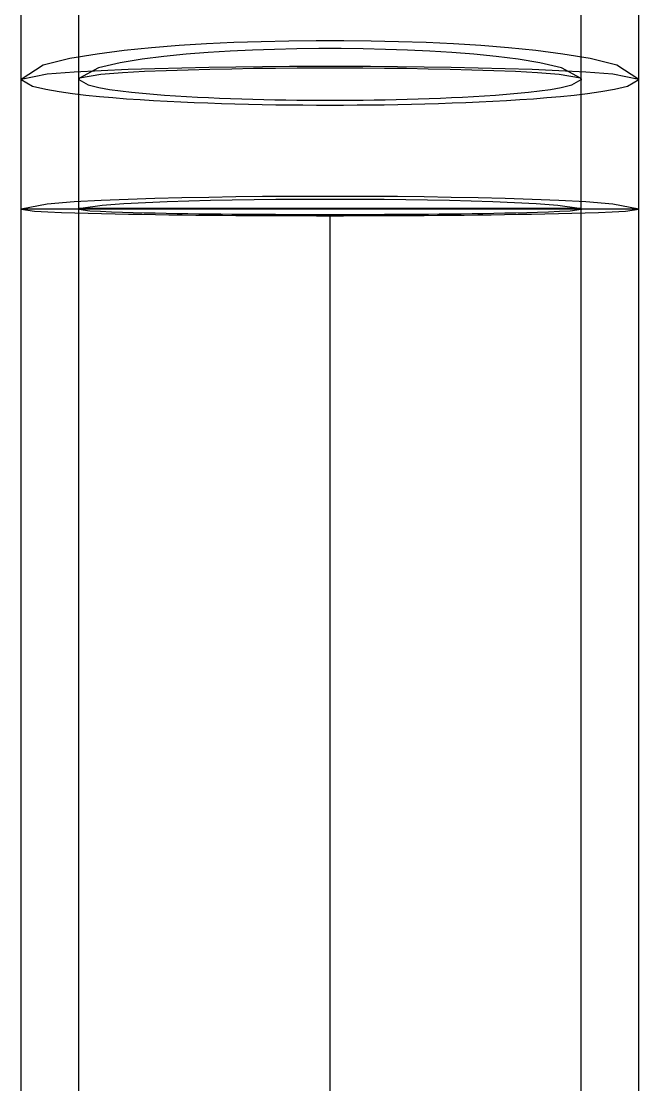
# Model space of a CAD drawing. Header units: millimetres. Extents: x 0 to 262, y -49 to 161.
# Drawn here: x 43.08 to 52.6, y 35.11 to 51.51 of the extents above; entities that cross this region are included whole.
import ezdxf

# ---------------------------------------------------------------- set-up
doc = ezdxf.new("R2010")
doc.units = ezdxf.units.MM
doc.layers.add('SIDE_HIDDEN', color=8, linetype='CONTINUOUS')
doc.layers.add('SIDE_VISIBLE', color=7, linetype='Continuous')

msp = doc.modelspace()

# ---------------------------------------------------------------- linework, layer by layer
at = {"layer": 'SIDE_HIDDEN'}
for points in [[(43.967, 50.611), (43.967, 52.599)], [(51.714, 50.61), (51.714, 52.599)], [(52.603, 50.61), (52.264, 50.831), (51.852, 50.931), (51.434, 51.001), (51.014, 51.054), (50.592, 51.096), (50.17, 51.13), (49.747, 51.156), (49.324, 51.176), (48.9, 51.191), (48.476, 51.2), (48.053, 51.205), (47.629, 51.205), (47.205, 51.2), (46.781, 51.191), (46.358, 51.176), (45.935, 51.156), (45.512, 51.13), (45.089, 51.096), (44.668, 51.054), (44.247, 51.001), (43.829, 50.931), (43.418, 50.831), (43.078, 50.61)], [(51.707, 50.63), (51.411, 50.788), (51.078, 50.866), (50.741, 50.922), (50.402, 50.964), (50.061, 50.997), (49.72, 51.024), (49.379, 51.045), (49.037, 51.061), (48.696, 51.073), (48.354, 51.08), (48.012, 51.084), (47.67, 51.084), (47.328, 51.08), (46.986, 51.073), (46.644, 51.061), (46.303, 51.045), (45.961, 51.024), (45.62, 50.997), (45.28, 50.964), (44.941, 50.922), (44.603, 50.866), (44.271, 50.788), (43.975, 50.63)], [(51.707, 50.63), (51.411, 50.788), (51.078, 50.866), (50.741, 50.922), (50.402, 50.964), (50.061, 50.997), (49.72, 51.024), (49.379, 51.045), (49.037, 51.061), (48.696, 51.073), (48.354, 51.08), (48.012, 51.084), (47.67, 51.084), (47.328, 51.08), (46.986, 51.073), (46.644, 51.061), (46.303, 51.045), (45.961, 51.024), (45.62, 50.997), (45.28, 50.964), (44.941, 50.922), (44.603, 50.866), (44.271, 50.788), (43.975, 50.63)], [(52.603, 50.61), (52.202, 50.69), (51.788, 50.722), (51.373, 50.744), (50.957, 50.761), (50.542, 50.774), (50.127, 50.785), (49.711, 50.793), (49.296, 50.8), (48.88, 50.805), (48.465, 50.808), (48.049, 50.809), (47.634, 50.809), (47.218, 50.808), (46.802, 50.805), (46.387, 50.8), (45.971, 50.793), (45.556, 50.785), (45.14, 50.774), (44.725, 50.761), (44.31, 50.744), (43.895, 50.722), (43.48, 50.69), (43.078, 50.61)], [(51.707, 50.63), (51.376, 50.687), (51.04, 50.712), (50.704, 50.729), (50.367, 50.743), (50.03, 50.754), (49.694, 50.763), (49.357, 50.769), (49.02, 50.775), (48.683, 50.778), (48.346, 50.781), (48.009, 50.782), (47.672, 50.782), (47.336, 50.781), (46.999, 50.778), (46.662, 50.775), (46.325, 50.769), (45.988, 50.763), (45.651, 50.754), (45.315, 50.743), (44.978, 50.729), (44.642, 50.712), (44.306, 50.687), (43.975, 50.63)], [(51.707, 50.63), (51.376, 50.687), (51.04, 50.712), (50.704, 50.729), (50.367, 50.743), (50.03, 50.754), (49.694, 50.763), (49.357, 50.769), (49.02, 50.775), (48.683, 50.778), (48.346, 50.781), (48.009, 50.782), (47.672, 50.782), (47.336, 50.781), (46.999, 50.778), (46.662, 50.775), (46.325, 50.769), (45.988, 50.763), (45.651, 50.754), (45.315, 50.743), (44.978, 50.729), (44.642, 50.712), (44.306, 50.687), (43.975, 50.63)], [(43.975, 50.63), (43.974, 50.629), (43.974, 50.628), (43.973, 50.627), (43.973, 50.626), (43.972, 50.624), (43.972, 50.623), (43.971, 50.622), (43.971, 50.62), (43.97, 50.619), (43.97, 50.618), (43.969, 50.617), (43.969, 50.615), (43.969, 50.614), (43.969, 50.613), (43.968, 50.611), (43.968, 50.61), (43.968, 50.609), (43.968, 50.607), (43.968, 50.606), (43.967, 50.605), (43.967, 50.603), (43.967, 50.602), (43.967, 50.601)], [(43.975, 50.63), (43.974, 50.63), (43.974, 50.629), (43.973, 50.628), (43.973, 50.627), (43.972, 50.627), (43.972, 50.626), (43.971, 50.625), (43.971, 50.624), (43.97, 50.623), (43.97, 50.622), (43.97, 50.621), (43.969, 50.621), (43.969, 50.62), (43.969, 50.619), (43.968, 50.618), (43.968, 50.617), (43.968, 50.616), (43.968, 50.615), (43.968, 50.614), (43.968, 50.613), (43.967, 50.612), (43.967, 50.611), (43.967, 50.61)], [(43.975, 50.63), (43.974, 50.63), (43.974, 50.63), (43.973, 50.629), (43.973, 50.629), (43.972, 50.629), (43.972, 50.628), (43.972, 50.628), (43.971, 50.628), (43.971, 50.627), (43.97, 50.627), (43.97, 50.626), (43.97, 50.626), (43.969, 50.626), (43.969, 50.625), (43.969, 50.625), (43.968, 50.624), (43.968, 50.624), (43.968, 50.623), (43.968, 50.623), (43.968, 50.622), (43.967, 50.622), (43.967, 50.621), (43.967, 50.62)], [(43.969, 50.625), (43.969, 50.625), (43.969, 50.625), (43.969, 50.625), (43.969, 50.625), (43.969, 50.624), (43.968, 50.624), (43.968, 50.624), (43.968, 50.624), (43.968, 50.624), (43.968, 50.623), (43.968, 50.623), (43.968, 50.623), (43.968, 50.623), (43.968, 50.623), (43.968, 50.622), (43.968, 50.622), (43.968, 50.622), (43.967, 50.622), (43.967, 50.621), (43.967, 50.621), (43.967, 50.621), (43.967, 50.621), (43.967, 50.62)], [(43.967, 50.611), (43.967, 50.611), (43.967, 50.611), (43.967, 50.612), (43.967, 50.612), (43.967, 50.613), (43.967, 50.613), (43.967, 50.614), (43.967, 50.614), (43.967, 50.614), (43.967, 50.615), (43.967, 50.615), (43.967, 50.616), (43.967, 50.616), (43.967, 50.617), (43.967, 50.617), (43.967, 50.617), (43.967, 50.618), (43.967, 50.618), (43.967, 50.619), (43.967, 50.619), (43.967, 50.62), (43.967, 50.62), (43.967, 50.62)], [(43.967, 50.62), (43.967, 50.62), (43.967, 50.62), (43.967, 50.62), (43.967, 50.62), (43.967, 50.62), (43.967, 50.62), (43.967, 50.62), (43.967, 50.62), (43.967, 50.62), (43.967, 50.62), (43.967, 50.62), (43.967, 50.62), (43.967, 50.62), (43.967, 50.62), (43.967, 50.62), (43.967, 50.62), (43.967, 50.62), (43.967, 50.62), (43.967, 50.62), (43.967, 50.62), (43.967, 50.62), (43.967, 50.62), (43.967, 50.62)], [(43.967, 50.611), (43.967, 50.62)], [(43.969, 50.615), (43.969, 50.615), (43.969, 50.614), (43.969, 50.614), (43.969, 50.613), (43.969, 50.612), (43.968, 50.612), (43.968, 50.611), (43.968, 50.61), (43.968, 50.61), (43.968, 50.609), (43.968, 50.608), (43.968, 50.608), (43.968, 50.607), (43.968, 50.606), (43.968, 50.606), (43.968, 50.605), (43.967, 50.604), (43.967, 50.604), (43.967, 50.603), (43.967, 50.602), (43.967, 50.602), (43.967, 50.601), (43.967, 50.6)], [(43.967, 50.61), (43.967, 50.61), (43.967, 50.61), (43.967, 50.61), (43.967, 50.61), (43.967, 50.61), (43.967, 50.61), (43.967, 50.61), (43.967, 50.61), (43.967, 50.61), (43.967, 50.61), (43.967, 50.61), (43.967, 50.61), (43.967, 50.61), (43.967, 50.61), (43.967, 50.61), (43.967, 50.61), (43.967, 50.61), (43.967, 50.61), (43.967, 50.61), (43.967, 50.61), (43.967, 50.61), (43.967, 50.611), (43.967, 50.611)], [(43.967, 50.61), (43.967, 50.611)], [(43.967, 50.61), (43.967, 50.611)], [(43.967, 50.61), (44.108, 50.526), (44.274, 50.486), (44.441, 50.456), (44.61, 50.433), (44.779, 50.413), (44.949, 50.396), (45.118, 50.38), (45.288, 50.368), (45.458, 50.356), (45.628, 50.346), (45.798, 50.336), (45.968, 50.328), (46.138, 50.32), (46.308, 50.314), (46.479, 50.308), (46.649, 50.303), (46.819, 50.299), (46.989, 50.295), (47.16, 50.292), (47.33, 50.29), (47.5, 50.289), (47.671, 50.288), (47.841, 50.287)], [(43.967, 50.6), (43.967, 50.601), (43.967, 50.601), (43.967, 50.602), (43.967, 50.602), (43.967, 50.603), (43.967, 50.603), (43.967, 50.603), (43.967, 50.604), (43.967, 50.604), (43.967, 50.605), (43.967, 50.605), (43.967, 50.606), (43.967, 50.606), (43.967, 50.607), (43.967, 50.607), (43.967, 50.607), (43.967, 50.608), (43.967, 50.608), (43.967, 50.609), (43.967, 50.609), (43.967, 50.61), (43.967, 50.61), (43.967, 50.61)], [(43.967, 50.61), (43.967, 50.61), (43.967, 50.61), (43.967, 50.61), (43.967, 50.61), (43.967, 50.61), (43.967, 50.61), (43.967, 50.61), (43.967, 50.61), (43.967, 50.61), (43.967, 50.61), (43.967, 50.61), (43.967, 50.61), (43.967, 50.61), (43.967, 50.61), (43.967, 50.61), (43.967, 50.61), (43.967, 50.61), (43.967, 50.61), (43.967, 50.61), (43.967, 50.61), (43.967, 50.61), (43.967, 50.61), (43.967, 50.61)], [(43.967, 48.608), (43.967, 50.61)], [(43.967, 50.61), (43.967, 50.61)], [(43.967, 50.601), (43.967, 50.61)], [(43.967, 50.61), (43.967, 50.61)], [(43.967, 50.601), (43.967, 50.6), (43.967, 50.6), (43.967, 50.6), (43.967, 50.6), (43.967, 50.6), (43.967, 50.6), (43.967, 50.6), (43.967, 50.6), (43.967, 50.6), (43.967, 50.6), (43.967, 50.6), (43.967, 50.6), (43.967, 50.6), (43.967, 50.6), (43.967, 50.6), (43.967, 50.6), (43.967, 50.6), (43.967, 50.6), (43.967, 50.6), (43.967, 50.6), (43.967, 50.6), (43.967, 50.6), (43.967, 50.6)], [(43.975, 50.63), (43.974, 50.63), (43.974, 50.629), (43.974, 50.629), (43.974, 50.628), (43.973, 50.627), (43.973, 50.627), (43.973, 50.626), (43.972, 50.625), (43.972, 50.625), (43.972, 50.624), (43.972, 50.623), (43.971, 50.623), (43.971, 50.622), (43.971, 50.621), (43.971, 50.621), (43.971, 50.62), (43.97, 50.619), (43.97, 50.619), (43.97, 50.618), (43.97, 50.617), (43.97, 50.617), (43.969, 50.616), (43.969, 50.615)], [(43.975, 50.63), (43.974, 50.63), (43.974, 50.63), (43.974, 50.63), (43.974, 50.63), (43.973, 50.629), (43.973, 50.629), (43.973, 50.629), (43.973, 50.629), (43.972, 50.629), (43.972, 50.628), (43.972, 50.628), (43.972, 50.628), (43.971, 50.628), (43.971, 50.628), (43.971, 50.627), (43.971, 50.627), (43.97, 50.627), (43.97, 50.627), (43.97, 50.626), (43.97, 50.626), (43.97, 50.626), (43.969, 50.626), (43.969, 50.625)], [(43.975, 50.63), (43.975, 50.63)], [(47.841, 50.287), (48.011, 50.288), (48.181, 50.289), (48.352, 50.29), (48.522, 50.292), (48.692, 50.295), (48.863, 50.299), (49.033, 50.303), (49.203, 50.308), (49.373, 50.314), (49.544, 50.32), (49.714, 50.328), (49.884, 50.336), (50.054, 50.346), (50.224, 50.356), (50.394, 50.368), (50.564, 50.38), (50.733, 50.396), (50.903, 50.413), (51.072, 50.433), (51.24, 50.456), (51.408, 50.486), (51.573, 50.526), (51.714, 50.61)], [(51.713, 50.615), (51.712, 50.616), (51.712, 50.617), (51.712, 50.617), (51.712, 50.618), (51.712, 50.619), (51.711, 50.619), (51.711, 50.62), (51.711, 50.621), (51.711, 50.621), (51.71, 50.622), (51.71, 50.623), (51.71, 50.623), (51.71, 50.624), (51.71, 50.625), (51.709, 50.625), (51.709, 50.626), (51.709, 50.627), (51.708, 50.627), (51.708, 50.628), (51.708, 50.629), (51.708, 50.629), (51.707, 50.63), (51.707, 50.63)], [(51.713, 50.625), (51.712, 50.626), (51.712, 50.626), (51.712, 50.626), (51.712, 50.626), (51.711, 50.627), (51.711, 50.627), (51.711, 50.627), (51.711, 50.627), (51.711, 50.628), (51.71, 50.628), (51.71, 50.628), (51.71, 50.628), (51.71, 50.628), (51.709, 50.629), (51.709, 50.629), (51.709, 50.629), (51.709, 50.629), (51.708, 50.629), (51.708, 50.63), (51.708, 50.63), (51.707, 50.63), (51.707, 50.63), (51.707, 50.63)], [(51.707, 50.63), (51.707, 50.63)], [(51.714, 50.601), (51.714, 50.602), (51.714, 50.603), (51.714, 50.605), (51.714, 50.606), (51.714, 50.607), (51.714, 50.609), (51.714, 50.61), (51.713, 50.611), (51.713, 50.613), (51.713, 50.614), (51.713, 50.615), (51.712, 50.617), (51.712, 50.618), (51.711, 50.619), (51.711, 50.62), (51.711, 50.622), (51.71, 50.623), (51.71, 50.624), (51.709, 50.626), (51.709, 50.627), (51.708, 50.628), (51.708, 50.629), (51.707, 50.63)], [(51.714, 50.61), (51.714, 50.611), (51.714, 50.612), (51.714, 50.613), (51.714, 50.614), (51.714, 50.615), (51.714, 50.616), (51.714, 50.617), (51.713, 50.618), (51.713, 50.619), (51.713, 50.62), (51.712, 50.621), (51.712, 50.621), (51.712, 50.622), (51.711, 50.623), (51.711, 50.624), (51.71, 50.625), (51.71, 50.626), (51.71, 50.627), (51.709, 50.627), (51.709, 50.628), (51.708, 50.629), (51.708, 50.63), (51.707, 50.63)], [(51.714, 50.62), (51.714, 50.621), (51.714, 50.622), (51.714, 50.622), (51.714, 50.623), (51.714, 50.623), (51.714, 50.624), (51.713, 50.624), (51.713, 50.625), (51.713, 50.625), (51.712, 50.626), (51.712, 50.626), (51.712, 50.626), (51.711, 50.627), (51.711, 50.627), (51.71, 50.628), (51.71, 50.628), (51.71, 50.628), (51.709, 50.629), (51.709, 50.629), (51.708, 50.629), (51.708, 50.63), (51.707, 50.63), (51.707, 50.63)], [(51.714, 50.62), (51.714, 50.621), (51.714, 50.621), (51.714, 50.621), (51.714, 50.621), (51.714, 50.622), (51.714, 50.622), (51.714, 50.622), (51.714, 50.622), (51.714, 50.623), (51.714, 50.623), (51.714, 50.623), (51.714, 50.623), (51.714, 50.623), (51.714, 50.624), (51.713, 50.624), (51.713, 50.624), (51.713, 50.624), (51.713, 50.624), (51.713, 50.625), (51.713, 50.625), (51.713, 50.625), (51.713, 50.625), (51.713, 50.625)], [(51.714, 50.6), (51.714, 50.601), (51.714, 50.602), (51.714, 50.602), (51.714, 50.603), (51.714, 50.604), (51.714, 50.604), (51.714, 50.605), (51.714, 50.606), (51.714, 50.606), (51.714, 50.607), (51.714, 50.608), (51.714, 50.608), (51.714, 50.609), (51.714, 50.61), (51.714, 50.61), (51.713, 50.611), (51.713, 50.612), (51.713, 50.612), (51.713, 50.613), (51.713, 50.614), (51.713, 50.614), (51.713, 50.615), (51.713, 50.615)], [(51.714, 50.62), (51.714, 50.62), (51.714, 50.62), (51.714, 50.619), (51.714, 50.619), (51.714, 50.618), (51.714, 50.618), (51.714, 50.617), (51.714, 50.617), (51.714, 50.617), (51.714, 50.616), (51.714, 50.616), (51.714, 50.615), (51.714, 50.615), (51.714, 50.614), (51.714, 50.614), (51.714, 50.614), (51.714, 50.613), (51.714, 50.613), (51.714, 50.612), (51.714, 50.612), (51.714, 50.611), (51.714, 50.611), (51.714, 50.61)], [(51.714, 50.62), (51.714, 50.62), (51.714, 50.62), (51.714, 50.62), (51.714, 50.62), (51.714, 50.62), (51.714, 50.62), (51.714, 50.62), (51.714, 50.62), (51.714, 50.62), (51.714, 50.62), (51.714, 50.62), (51.714, 50.62), (51.714, 50.62), (51.714, 50.62), (51.714, 50.62), (51.714, 50.62), (51.714, 50.62), (51.714, 50.62), (51.714, 50.62), (51.714, 50.62), (51.714, 50.62), (51.714, 50.62), (51.714, 50.62)], [(51.714, 50.61), (51.714, 50.62)], [(51.714, 50.61), (51.714, 50.61), (51.714, 50.61), (51.714, 50.61), (51.714, 50.61), (51.714, 50.61), (51.714, 50.61), (51.714, 50.61), (51.714, 50.61), (51.714, 50.61), (51.714, 50.61), (51.714, 50.61), (51.714, 50.61), (51.714, 50.61), (51.714, 50.61), (51.714, 50.61), (51.714, 50.61), (51.714, 50.61), (51.714, 50.61), (51.714, 50.61), (51.714, 50.61), (51.714, 50.61), (51.714, 50.61), (51.714, 50.61)], [(51.714, 50.61), (51.714, 50.61), (51.714, 50.61), (51.714, 50.609), (51.714, 50.609), (51.714, 50.608), (51.714, 50.608), (51.714, 50.607), (51.714, 50.607), (51.714, 50.607), (51.714, 50.606), (51.714, 50.606), (51.714, 50.605), (51.714, 50.605), (51.714, 50.604), (51.714, 50.604), (51.714, 50.604), (51.714, 50.603), (51.714, 50.603), (51.714, 50.602), (51.714, 50.602), (51.714, 50.601), (51.714, 50.601), (51.714, 50.6)], [(51.714, 50.61), (51.714, 50.61), (51.714, 50.61), (51.714, 50.61), (51.714, 50.61), (51.714, 50.61), (51.714, 50.61), (51.714, 50.61), (51.714, 50.61), (51.714, 50.61), (51.714, 50.61), (51.714, 50.61), (51.714, 50.61), (51.714, 50.61), (51.714, 50.61), (51.714, 50.61), (51.714, 50.61), (51.714, 50.61), (51.714, 50.61), (51.714, 50.61), (51.714, 50.61), (51.714, 50.61), (51.714, 50.61), (51.714, 50.61)], [(51.714, 48.608), (51.714, 50.61)], [(51.714, 50.61), (51.714, 50.61)], [(51.714, 50.61), (51.714, 50.61)], [(51.714, 50.601), (51.714, 50.61)], [(51.714, 50.61), (51.714, 50.61)], [(51.714, 50.61), (51.714, 50.61)], [(51.714, 50.6), (51.714, 50.6), (51.714, 50.6), (51.714, 50.6), (51.714, 50.6), (51.714, 50.6), (51.714, 50.6), (51.714, 50.6), (51.714, 50.6), (51.714, 50.6), (51.714, 50.6), (51.714, 50.6), (51.714, 50.6), (51.714, 50.6), (51.714, 50.6), (51.714, 50.6), (51.714, 50.6), (51.714, 50.6), (51.714, 50.6), (51.714, 50.6), (51.714, 50.6), (51.714, 50.6), (51.714, 50.6), (51.714, 50.601)], [(52.603, 48.607), (52.202, 48.687), (51.788, 48.719), (51.373, 48.741), (50.957, 48.758), (50.542, 48.771), (50.127, 48.782), (49.711, 48.79), (49.296, 48.797), (48.88, 48.802), (48.465, 48.805), (48.049, 48.806), (47.634, 48.806), (47.218, 48.805), (46.802, 48.802), (46.387, 48.797), (45.971, 48.79), (45.556, 48.782), (45.14, 48.771), (44.725, 48.758), (44.31, 48.741), (43.895, 48.719), (43.48, 48.688), (43.078, 48.607)], [(51.685, 48.618), (51.354, 48.666), (51.02, 48.69), (50.686, 48.707), (50.351, 48.721), (50.017, 48.731), (49.682, 48.74), (49.347, 48.747), (49.013, 48.752), (48.678, 48.756), (48.343, 48.758), (48.008, 48.759), (47.673, 48.759), (47.339, 48.758), (47.004, 48.756), (46.669, 48.752), (46.334, 48.747), (46, 48.74), (45.665, 48.731), (45.331, 48.721), (44.996, 48.707), (44.662, 48.69), (44.328, 48.666), (43.997, 48.618)], [(51.685, 48.618), (51.354, 48.666), (51.02, 48.69), (50.686, 48.707), (50.351, 48.721), (50.017, 48.731), (49.682, 48.74), (49.347, 48.747), (49.013, 48.752), (48.678, 48.756), (48.343, 48.758), (48.008, 48.759), (47.673, 48.759), (47.339, 48.758), (47.004, 48.756), (46.669, 48.752), (46.334, 48.747), (46, 48.74), (45.665, 48.731), (45.331, 48.721), (44.996, 48.707), (44.662, 48.69), (44.328, 48.666), (43.997, 48.618)], [(52.603, 48.607), (52.189, 48.607), (51.775, 48.607), (51.361, 48.607), (50.947, 48.607), (50.533, 48.607), (50.119, 48.607), (49.704, 48.607), (49.29, 48.607), (48.876, 48.607), (48.462, 48.607), (48.048, 48.607), (47.634, 48.607), (47.22, 48.607), (46.806, 48.607), (46.391, 48.607), (45.977, 48.607), (45.563, 48.607), (45.149, 48.607), (44.735, 48.607), (44.321, 48.607), (43.907, 48.607), (43.492, 48.607), (43.078, 48.607)], [(43.967, 48.608), (43.967, 48.608), (43.967, 48.609), (43.967, 48.609), (43.967, 48.609), (43.967, 48.61), (43.967, 48.61), (43.967, 48.611), (43.967, 48.611), (43.967, 48.612), (43.967, 48.612), (43.967, 48.612), (43.967, 48.613), (43.967, 48.613), (43.967, 48.614), (43.967, 48.614), (43.967, 48.615), (43.967, 48.615), (43.967, 48.615), (43.967, 48.616), (43.967, 48.616), (43.967, 48.617), (43.967, 48.617), (43.967, 48.618)], [(43.975, 48.618), (43.974, 48.618), (43.974, 48.618), (43.974, 48.618), (43.973, 48.618), (43.973, 48.618), (43.973, 48.618), (43.973, 48.618), (43.972, 48.618), (43.972, 48.618), (43.972, 48.618), (43.971, 48.618), (43.971, 48.618), (43.971, 48.618), (43.97, 48.618), (43.97, 48.618), (43.97, 48.618), (43.969, 48.618), (43.969, 48.618), (43.969, 48.618), (43.968, 48.618), (43.968, 48.618), (43.968, 48.618), (43.967, 48.618)], [(43.997, 48.618), (43.996, 48.617), (43.994, 48.616), (43.992, 48.616), (43.991, 48.615), (43.989, 48.615), (43.988, 48.614), (43.986, 48.614), (43.985, 48.613), (43.983, 48.612), (43.982, 48.612), (43.98, 48.611), (43.979, 48.61), (43.978, 48.609), (43.976, 48.608), (43.975, 48.608), (43.974, 48.607), (43.972, 48.606), (43.971, 48.605), (43.97, 48.603), (43.969, 48.602), (43.968, 48.601), (43.968, 48.599), (43.967, 48.598)], [(43.997, 48.618), (43.996, 48.617), (43.994, 48.617), (43.993, 48.617), (43.992, 48.617), (43.99, 48.616), (43.989, 48.616), (43.987, 48.616), (43.986, 48.615), (43.985, 48.615), (43.983, 48.615), (43.982, 48.615), (43.981, 48.614), (43.979, 48.614), (43.978, 48.613), (43.977, 48.613), (43.975, 48.613), (43.974, 48.612), (43.973, 48.612), (43.971, 48.611), (43.97, 48.611), (43.969, 48.61), (43.968, 48.609), (43.967, 48.607)], [(43.997, 48.618), (43.996, 48.618), (43.994, 48.618), (43.993, 48.618), (43.992, 48.618), (43.991, 48.618), (43.989, 48.618), (43.988, 48.618), (43.987, 48.618), (43.985, 48.618), (43.984, 48.618), (43.983, 48.618), (43.982, 48.618), (43.98, 48.618), (43.979, 48.618), (43.978, 48.618), (43.976, 48.618), (43.975, 48.618), (43.974, 48.618), (43.973, 48.618), (43.971, 48.618), (43.97, 48.618), (43.969, 48.618), (43.967, 48.618)], [(43.967, 48.608), (43.967, 48.618)], [(43.967, 48.607), (44.134, 48.585), (44.302, 48.575), (44.47, 48.568), (44.639, 48.562), (44.807, 48.557), (44.976, 48.553), (45.144, 48.55), (45.313, 48.546), (45.481, 48.543), (45.65, 48.541), (45.818, 48.539), (45.987, 48.537), (46.155, 48.535), (46.324, 48.533), (46.492, 48.532), (46.661, 48.531), (46.83, 48.53), (46.998, 48.529), (47.167, 48.528), (47.335, 48.527), (47.504, 48.527), (47.672, 48.527), (47.841, 48.527)], [(43.967, 48.607), (43.967, 48.607), (43.967, 48.607), (43.967, 48.607), (43.967, 48.607), (43.967, 48.607), (43.967, 48.607), (43.967, 48.607), (43.967, 48.607), (43.967, 48.607), (43.967, 48.607), (43.967, 48.607), (43.967, 48.607), (43.967, 48.607), (43.967, 48.607), (43.967, 48.607), (43.967, 48.607), (43.967, 48.607), (43.967, 48.607), (43.967, 48.607), (43.967, 48.607), (43.967, 48.607), (43.967, 48.607), (43.967, 48.607)], [(43.975, 48.607), (43.974, 48.607), (43.974, 48.607), (43.973, 48.607), (43.973, 48.606), (43.973, 48.606), (43.972, 48.606), (43.972, 48.605), (43.971, 48.605), (43.971, 48.604), (43.97, 48.604), (43.97, 48.604), (43.97, 48.603), (43.969, 48.603), (43.969, 48.602), (43.969, 48.602), (43.968, 48.601), (43.968, 48.601), (43.968, 48.6), (43.968, 48.6), (43.968, 48.599), (43.967, 48.599), (43.967, 48.598), (43.967, 48.598)], [(43.967, 48.607), (43.967, 48.608), (43.967, 48.608), (43.967, 48.608), (43.967, 48.608), (43.967, 48.608), (43.967, 48.608), (43.967, 48.608), (43.967, 48.608), (43.967, 48.608), (43.967, 48.608), (43.967, 48.608), (43.967, 48.608), (43.967, 48.608), (43.967, 48.608), (43.967, 48.608), (43.967, 48.608), (43.967, 48.608), (43.967, 48.608), (43.967, 48.608), (43.967, 48.608), (43.967, 48.608), (43.967, 48.608), (43.967, 48.608)], [(43.967, 48.607), (43.967, 48.607)], [(43.967, 48.607), (43.967, 48.608)], [(43.967, 48.607), (43.967, 48.607)], [(43.967, 48.607), (43.967, 48.608)], [(43.967, 48.598), (43.967, 48.598), (43.967, 48.598), (43.967, 48.599), (43.967, 48.599), (43.967, 48.6), (43.967, 48.6), (43.967, 48.601), (43.967, 48.601), (43.967, 48.601), (43.967, 48.602), (43.967, 48.602), (43.967, 48.603), (43.967, 48.603), (43.967, 48.604), (43.967, 48.604), (43.967, 48.604), (43.967, 48.605), (43.967, 48.605), (43.967, 48.606), (43.967, 48.606), (43.967, 48.607), (43.967, 48.607), (43.967, 48.607)], [(43.967, 29.792), (43.967, 48.607)], [(43.967, 48.598), (43.967, 48.607)], [(43.967, 48.598), (43.967, 48.598), (43.967, 48.598), (43.967, 48.598), (43.967, 48.598), (43.967, 48.598), (43.967, 48.598), (43.967, 48.598), (43.967, 48.598), (43.967, 48.598), (43.967, 48.598), (43.967, 48.598), (43.967, 48.598), (43.967, 48.598), (43.967, 48.598), (43.967, 48.598), (43.967, 48.598), (43.967, 48.598), (43.967, 48.598), (43.967, 48.598), (43.967, 48.598), (43.967, 48.598), (43.967, 48.598), (43.967, 48.598)], [(43.997, 48.618), (43.996, 48.617), (43.995, 48.617), (43.994, 48.617), (43.993, 48.616), (43.992, 48.616), (43.991, 48.615), (43.99, 48.615), (43.989, 48.615), (43.988, 48.614), (43.987, 48.614), (43.986, 48.613), (43.985, 48.613), (43.984, 48.613), (43.983, 48.612), (43.982, 48.612), (43.981, 48.611), (43.98, 48.611), (43.979, 48.61), (43.978, 48.61), (43.977, 48.609), (43.977, 48.609), (43.976, 48.608), (43.975, 48.607)], [(43.997, 48.618), (43.996, 48.618), (43.995, 48.618), (43.994, 48.618), (43.993, 48.618), (43.992, 48.618), (43.991, 48.618), (43.99, 48.618), (43.989, 48.618), (43.988, 48.618), (43.987, 48.618), (43.986, 48.618), (43.985, 48.618), (43.984, 48.618), (43.983, 48.618), (43.983, 48.618), (43.982, 48.618), (43.981, 48.618), (43.98, 48.618), (43.979, 48.618), (43.978, 48.618), (43.977, 48.618), (43.976, 48.618), (43.975, 48.618)], [(51.685, 48.618), (51.35, 48.618), (51.016, 48.618), (50.682, 48.618), (50.348, 48.618), (50.013, 48.618), (49.679, 48.618), (49.345, 48.618), (49.011, 48.618), (48.676, 48.618), (48.342, 48.618), (48.008, 48.618), (47.674, 48.618), (47.339, 48.618), (47.005, 48.618), (46.671, 48.618), (46.337, 48.618), (46.003, 48.618), (45.668, 48.618), (45.334, 48.618), (45, 48.618), (44.666, 48.618), (44.331, 48.618), (43.997, 48.618)], [(51.685, 48.618), (51.35, 48.618), (51.016, 48.618), (50.682, 48.618), (50.348, 48.618), (50.013, 48.618), (49.679, 48.618), (49.345, 48.618), (49.011, 48.618), (48.676, 48.618), (48.342, 48.618), (48.008, 48.618), (47.674, 48.618), (47.339, 48.618), (47.005, 48.618), (46.671, 48.618), (46.337, 48.618), (46.003, 48.618), (45.668, 48.618), (45.334, 48.618), (45, 48.618), (44.666, 48.618), (44.331, 48.618), (43.997, 48.618)], [(43.997, 48.618), (43.997, 48.618)], [(47.841, 48.527), (48.009, 48.527), (48.178, 48.527), (48.347, 48.527), (48.515, 48.528), (48.684, 48.529), (48.852, 48.53), (49.021, 48.531), (49.189, 48.532), (49.358, 48.533), (49.526, 48.535), (49.695, 48.537), (49.863, 48.539), (50.032, 48.541), (50.2, 48.543), (50.369, 48.546), (50.538, 48.55), (50.706, 48.553), (50.875, 48.557), (51.043, 48.562), (51.211, 48.568), (51.38, 48.575), (51.548, 48.585), (51.714, 48.607)], [(51.707, 48.607), (51.706, 48.608), (51.705, 48.609), (51.704, 48.609), (51.703, 48.61), (51.702, 48.61), (51.701, 48.611), (51.7, 48.611), (51.7, 48.612), (51.699, 48.612), (51.698, 48.613), (51.697, 48.613), (51.696, 48.613), (51.695, 48.614), (51.694, 48.614), (51.693, 48.615), (51.692, 48.615), (51.691, 48.615), (51.69, 48.616), (51.689, 48.616), (51.688, 48.617), (51.687, 48.617), (51.686, 48.617), (51.685, 48.618)], [(51.707, 48.618), (51.706, 48.618), (51.705, 48.618), (51.704, 48.618), (51.703, 48.618), (51.702, 48.618), (51.701, 48.618), (51.7, 48.618), (51.699, 48.618), (51.698, 48.618), (51.697, 48.618), (51.696, 48.618), (51.695, 48.618), (51.694, 48.618), (51.693, 48.618), (51.692, 48.618), (51.691, 48.618), (51.69, 48.618), (51.69, 48.618), (51.689, 48.618), (51.688, 48.618), (51.687, 48.618), (51.686, 48.618), (51.685, 48.618)], [(51.685, 48.618), (51.685, 48.618)], [(51.714, 48.598), (51.714, 48.599), (51.714, 48.601), (51.713, 48.602), (51.712, 48.603), (51.711, 48.605), (51.709, 48.606), (51.708, 48.607), (51.707, 48.608), (51.706, 48.608), (51.704, 48.609), (51.703, 48.61), (51.701, 48.611), (51.7, 48.612), (51.698, 48.612), (51.697, 48.613), (51.695, 48.614), (51.694, 48.614), (51.692, 48.615), (51.691, 48.615), (51.689, 48.616), (51.688, 48.616), (51.686, 48.617), (51.685, 48.618)], [(51.714, 48.607), (51.714, 48.609), (51.713, 48.61), (51.712, 48.611), (51.71, 48.611), (51.709, 48.612), (51.708, 48.612), (51.707, 48.613), (51.705, 48.613), (51.704, 48.613), (51.702, 48.614), (51.701, 48.614), (51.7, 48.615), (51.698, 48.615), (51.697, 48.615), (51.696, 48.615), (51.694, 48.616), (51.693, 48.616), (51.692, 48.616), (51.69, 48.617), (51.689, 48.617), (51.687, 48.617), (51.686, 48.617), (51.685, 48.618)], [(51.714, 48.618), (51.713, 48.618), (51.712, 48.618), (51.71, 48.618), (51.709, 48.618), (51.708, 48.618), (51.707, 48.618), (51.705, 48.618), (51.704, 48.618), (51.703, 48.618), (51.701, 48.618), (51.7, 48.618), (51.699, 48.618), (51.698, 48.618), (51.696, 48.618), (51.695, 48.618), (51.694, 48.618), (51.692, 48.618), (51.691, 48.618), (51.69, 48.618), (51.689, 48.618), (51.687, 48.618), (51.686, 48.618), (51.685, 48.618)], [(51.714, 48.618), (51.714, 48.618), (51.714, 48.618), (51.713, 48.618), (51.713, 48.618), (51.713, 48.618), (51.712, 48.618), (51.712, 48.618), (51.712, 48.618), (51.711, 48.618), (51.711, 48.618), (51.711, 48.618), (51.71, 48.618), (51.71, 48.618), (51.71, 48.618), (51.71, 48.618), (51.709, 48.618), (51.709, 48.618), (51.709, 48.618), (51.708, 48.618), (51.708, 48.618), (51.708, 48.618), (51.707, 48.618), (51.707, 48.618)], [(51.714, 48.598), (51.714, 48.598), (51.714, 48.599), (51.714, 48.599), (51.714, 48.6), (51.714, 48.6), (51.714, 48.601), (51.713, 48.601), (51.713, 48.602), (51.713, 48.602), (51.712, 48.603), (51.712, 48.603), (51.712, 48.604), (51.711, 48.604), (51.711, 48.604), (51.71, 48.605), (51.71, 48.605), (51.71, 48.606), (51.709, 48.606), (51.709, 48.606), (51.708, 48.607), (51.708, 48.607), (51.707, 48.607), (51.707, 48.607)], [(51.714, 48.618), (51.714, 48.617), (51.714, 48.617), (51.714, 48.616), (51.714, 48.616), (51.714, 48.615), (51.714, 48.615), (51.714, 48.615), (51.714, 48.614), (51.714, 48.614), (51.714, 48.613), (51.714, 48.613), (51.714, 48.612), (51.714, 48.612), (51.714, 48.611), (51.714, 48.611), (51.714, 48.611), (51.714, 48.61), (51.714, 48.61), (51.714, 48.609), (51.714, 48.609), (51.714, 48.608), (51.714, 48.608), (51.714, 48.608)], [(51.714, 48.608), (51.714, 48.618)], [(51.714, 48.607), (51.714, 48.607), (51.714, 48.607), (51.714, 48.607), (51.714, 48.607), (51.714, 48.607), (51.714, 48.607), (51.714, 48.607), (51.714, 48.607), (51.714, 48.607), (51.714, 48.607), (51.714, 48.607), (51.714, 48.607), (51.714, 48.607), (51.714, 48.607), (51.714, 48.607), (51.714, 48.607), (51.714, 48.607), (51.714, 48.607), (51.714, 48.607), (51.714, 48.607), (51.714, 48.607), (51.714, 48.607), (51.714, 48.607)], [(51.714, 48.607), (51.714, 48.607), (51.714, 48.607), (51.714, 48.606), (51.714, 48.606), (51.714, 48.605), (51.714, 48.605), (51.714, 48.604), (51.714, 48.604), (51.714, 48.604), (51.714, 48.603), (51.714, 48.603), (51.714, 48.602), (51.714, 48.602), (51.714, 48.601), (51.714, 48.601), (51.714, 48.601), (51.714, 48.6), (51.714, 48.6), (51.714, 48.599), (51.714, 48.599), (51.714, 48.598), (51.714, 48.598), (51.714, 48.598)], [(51.714, 48.608), (51.714, 48.608), (51.714, 48.608), (51.714, 48.608), (51.714, 48.608), (51.714, 48.608), (51.714, 48.608), (51.714, 48.608), (51.714, 48.608), (51.714, 48.608), (51.714, 48.608), (51.714, 48.608), (51.714, 48.608), (51.714, 48.608), (51.714, 48.608), (51.714, 48.608), (51.714, 48.608), (51.714, 48.608), (51.714, 48.608), (51.714, 48.608), (51.714, 48.608), (51.714, 48.608), (51.714, 48.608), (51.714, 48.607)], [(51.714, 29.792), (51.714, 48.607)], [(51.714, 48.607), (51.714, 48.607)], [(51.714, 48.607), (51.714, 48.608)], [(51.714, 48.598), (51.714, 48.607)], [(51.714, 48.607), (51.714, 48.607)], [(51.714, 48.607), (51.714, 48.608)], [(51.714, 48.598), (51.714, 48.598), (51.714, 48.598), (51.714, 48.598), (51.714, 48.598), (51.714, 48.598), (51.714, 48.598), (51.714, 48.598), (51.714, 48.598), (51.714, 48.598), (51.714, 48.598), (51.714, 48.598), (51.714, 48.598), (51.714, 48.598), (51.714, 48.598), (51.714, 48.598), (51.714, 48.598), (51.714, 48.598), (51.714, 48.598), (51.714, 48.598), (51.714, 48.598), (51.714, 48.598), (51.714, 48.598), (51.714, 48.598)], [(47.841, 29.782), (47.841, 48.527)]]:
    msp.add_lwpolyline(points, dxfattribs=at)
at = {"layer": 'SIDE_VISIBLE'}
for points in [[(43.078, 50.61), (43.078, 52.599)], [(52.603, 50.61), (52.603, 52.599)], [(43.078, 50.61), (43.252, 50.506), (43.455, 50.457), (43.661, 50.421), (43.868, 50.392), (44.076, 50.367), (44.285, 50.347), (44.493, 50.328), (44.702, 50.312), (44.911, 50.297), (45.12, 50.285), (45.329, 50.273), (45.538, 50.263), (45.747, 50.253), (45.957, 50.246), (46.166, 50.239), (46.375, 50.232), (46.585, 50.227), (46.794, 50.222), (47.003, 50.219), (47.213, 50.217), (47.422, 50.215), (47.631, 50.214), (47.841, 50.213)], [(43.078, 48.607), (43.078, 50.61)], [(47.841, 50.213), (48.05, 50.214), (48.26, 50.215), (48.469, 50.217), (48.678, 50.219), (48.888, 50.222), (49.097, 50.227), (49.306, 50.232), (49.516, 50.239), (49.725, 50.246), (49.934, 50.253), (50.143, 50.263), (50.353, 50.273), (50.562, 50.285), (50.771, 50.297), (50.98, 50.312), (51.188, 50.328), (51.397, 50.347), (51.605, 50.367), (51.813, 50.392), (52.021, 50.421), (52.227, 50.457), (52.43, 50.506), (52.603, 50.61)], [(52.603, 48.607), (52.603, 50.61)], [(43.078, 48.607), (43.283, 48.579), (43.49, 48.567), (43.697, 48.559), (43.904, 48.552), (44.111, 48.546), (44.318, 48.541), (44.525, 48.536), (44.732, 48.532), (44.94, 48.529), (45.147, 48.526), (45.354, 48.523), (45.561, 48.52), (45.769, 48.518), (45.976, 48.516), (46.183, 48.514), (46.39, 48.513), (46.597, 48.512), (46.805, 48.51), (47.012, 48.51), (47.219, 48.509), (47.426, 48.509), (47.634, 48.508), (47.841, 48.508)], [(43.078, 29.792), (43.078, 48.607)], [(47.841, 48.508), (48.048, 48.508), (48.255, 48.509), (48.463, 48.509), (48.67, 48.51), (48.877, 48.51), (49.084, 48.512), (49.291, 48.513), (49.499, 48.514), (49.706, 48.516), (49.913, 48.518), (50.12, 48.52), (50.328, 48.523), (50.535, 48.526), (50.742, 48.529), (50.949, 48.532), (51.156, 48.536), (51.364, 48.541), (51.571, 48.546), (51.778, 48.552), (51.985, 48.559), (52.192, 48.567), (52.399, 48.579), (52.603, 48.607)], [(52.603, 29.792), (52.603, 48.607)]]:
    msp.add_lwpolyline(points, dxfattribs=at)

doc.saveas('drawing.dxf')
